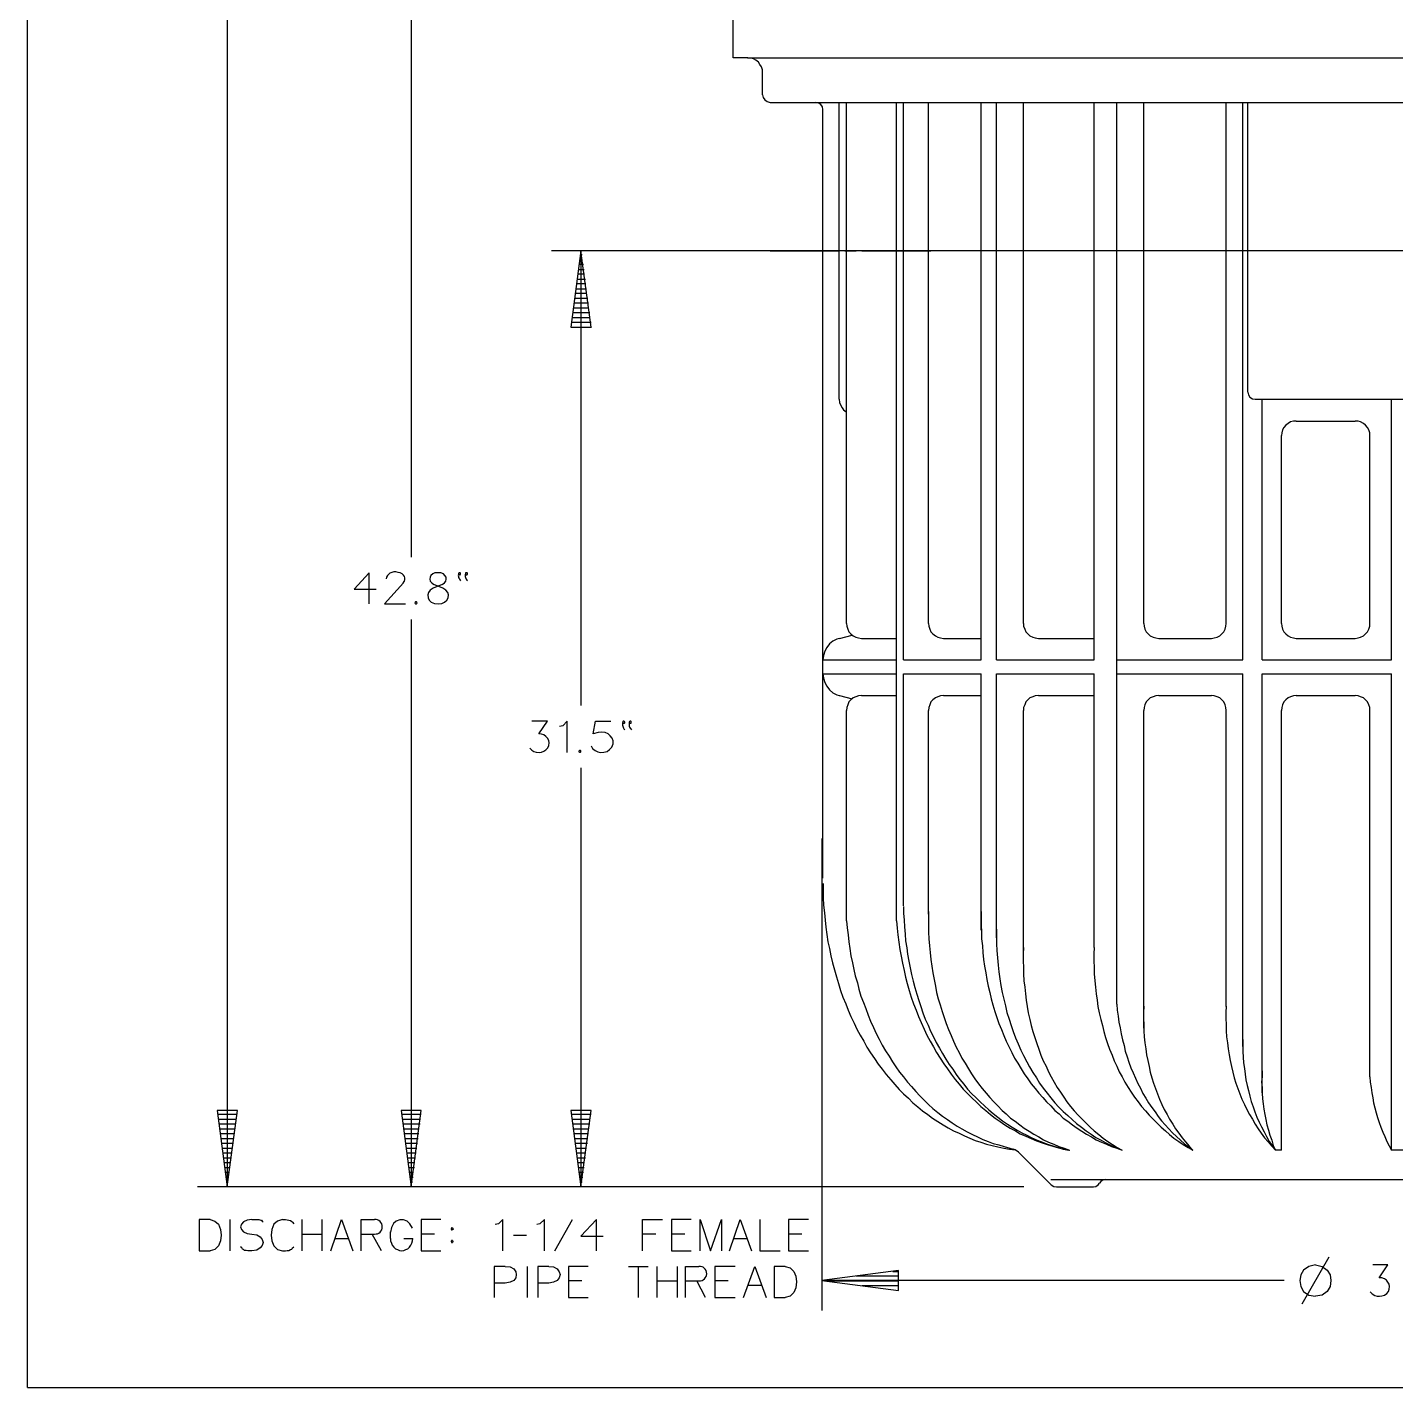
# Model space of a CAD drawing. Extents: x 11 to 601, y 12 to 779.
# Drawn here: x 11.4 to 215.5, y 12.2 to 215.1 of the extents above; entities that cross this region are included whole.
import ezdxf

# ---------------------------------------------------------------- set-up
doc = ezdxf.new("R2010")
doc.units = 0
doc.layers.add('DH152', color=7, linetype='CONTINUOUS')

msp = doc.modelspace()

# ---------------------------------------------------------------- linework, layer by layer
at = {"layer": 'DH152', "color": 7}
for points in [[(11.4, 12.24), (11.4, 778.739981)], [(41.219999, 334.679992), (41.219999, 42.179999)], [(68.639998, 231.779994), (68.639998, 136.079997)], [(118.799997, 210.539995), (116.639997, 210.539995), (116.639997, 219.419995)], [(118.799997, 210.539995), (312.659992, 210.539995)], [(121.019997, 208.319995), (121.019997, 208.319995), (121.019997, 208.739995), (120.899997, 209.159995), (120.659997, 209.519995), (120.419997, 209.879995), (120.059997, 210.179995), (119.699997, 210.359995), (119.279997, 210.479995), (118.859997, 210.539995)], [(121.019997, 205.019995), (121.019997, 208.319995)], [(121.019997, 205.019995), (121.019997, 205.019995), (121.139997, 204.599995), (121.379997, 204.239995), (121.739997, 203.999995), (122.159997, 203.879995)], [(122.159997, 203.879995), (309.359992, 203.879995)], [(130.019997, 202.799995), (130.019997, 202.799995), (129.959997, 203.219995), (129.719997, 203.579995), (129.359997, 203.819995), (128.939997, 203.879995)], [(130.019997, 88.199998), (130.019997, 202.799995)], [(132.479997, 159.599996), (132.479997, 203.879995)], [(133.559997, 126.179997), (133.559997, 203.879995)], [(140.999996, 114.119997), (140.999996, 203.879995)], [(142.079996, 120.779997), (142.079996, 203.879995)], [(145.799996, 126.179997), (145.799996, 203.879995)], [(153.659996, 120.779997), (153.659996, 203.879995)], [(155.939996, 120.779997), (155.939996, 203.879995)], [(159.959996, 126.179997), (159.959996, 203.879995)], [(170.519996, 120.779997), (170.519996, 203.879995)], [(173.879996, 114.119997), (173.879996, 203.879995)], [(177.899996, 126.179997), (177.899996, 203.879995)], [(190.199995, 126.179997), (190.199995, 203.879995)], [(192.659995, 120.779997), (192.659995, 203.879995)], [(193.439995, 160.679996), (193.439995, 203.879995)], [(280.919993, 181.739995), (89.579998, 181.739995)], [(93.959998, 181.739995), (93.959998, 113.939997)], [(122.159997, 181.739995), (132.419997, 181.739995)], [(133.319997, 181.739995), (134.999997, 181.739995)], [(135.839997, 181.739995), (146.159996, 181.739995)], [(94.319998, 179.699996), (93.779998, 179.699996)], [(93.899998, 180.419995), (94.199998, 180.419995)], [(94.139998, 181.139995), (93.959998, 181.139995)], [(93.479998, 177.539996), (94.619998, 177.539996)], [(94.499998, 178.259996), (93.599998, 178.259996)], [(93.659998, 178.979996), (94.439998, 178.979996)], [(93.299998, 176.099996), (94.799998, 176.099996)], [(94.679998, 176.819996), (93.419998, 176.819996)], [(95.099998, 173.939996), (92.999998, 173.939996)], [(93.119998, 174.659996), (94.979998, 174.659996)], [(94.859998, 175.379996), (93.239998, 175.379996)], [(92.759998, 171.779996), (95.339998, 171.779996)], [(95.279998, 172.499996), (92.819998, 172.499996)], [(92.939998, 173.219996), (95.159998, 173.219996)], [(92.519998, 170.339996), (95.519998, 170.339996)], [(95.459998, 171.059996), (92.639998, 171.059996)], [(132.479997, 159.599996), (132.539997, 159.119996), (132.659997, 158.759996), (132.899997, 158.339996), (133.139997, 158.039996), (133.499997, 157.739996), (133.559997, 157.679996)], [(193.439995, 160.679996), (193.499995, 160.259996), (193.739995, 159.899996), (194.099995, 159.659996), (194.519995, 159.599996), (236.759994, 159.599996)], [(195.539995, 120.779997), (195.539995, 159.599996)], [(214.859995, 120.779997), (214.859995, 159.599996)], [(200.639995, 156.359996), (200.219995, 156.359996), (199.799995, 156.239996), (199.439995, 155.999996), (199.079995, 155.759996), (198.779995, 155.399996), (198.599995, 155.039996), (198.479995, 154.619996), (198.419995, 154.199996)], [(200.639995, 156.359996), (209.399995, 156.359996)], [(211.619995, 154.199996), (211.619995, 154.619996), (211.439995, 155.039996), (211.259995, 155.399996), (210.959995, 155.759996), (210.659995, 155.999996), (210.239995, 156.239996), (209.879995, 156.359996), (209.399995, 156.359996)], [(198.419995, 126.179997), (198.419995, 154.199996)], [(211.619995, 126.179997), (211.619995, 154.199996)], [(62.399998, 129.119997), (62.399998, 133.739997), (60.119998, 131.279997), (63.419998, 131.279997)], [(66.719998, 133.799997), (66.359998, 133.859997), (66.059998, 133.859997), (65.759998, 133.799997), (65.459998, 133.679997), (65.279998, 133.499997), (65.099998, 133.319997), (64.979998, 133.079997), (64.919998, 132.839997), (64.919998, 132.839997)], [(67.439998, 132.239997), (67.619998, 132.479997), (67.679998, 132.719997), (67.679998, 132.959997), (67.619998, 133.199997), (67.499998, 133.379997), (67.319998, 133.559997), (67.019998, 133.739997), (66.719998, 133.799997), (66.719998, 133.799997)], [(72.659998, 133.739997), (72.179998, 133.739997), (71.879998, 133.559997), (71.579998, 133.319997), (71.459998, 133.079997), (71.399998, 132.779997), (71.459998, 132.479997), (71.699998, 132.239997), (71.999998, 131.999997), (71.999998, 131.999997)], [(73.259998, 131.999997), (73.619998, 132.239997), (73.799998, 132.479997), (73.859998, 132.779997), (73.859998, 133.079997), (73.679998, 133.319997), (73.439998, 133.559997), (73.079998, 133.739997), (72.659998, 133.739997), (72.659998, 133.739997)], [(75.719998, 133.679997), (75.719998, 133.499997), (75.659998, 133.319997), (75.719998, 133.199997), (75.719998, 133.019997), (75.779998, 132.899997), (75.839998, 132.779997), (75.959998, 132.659997), (76.019998, 132.539997), (76.019998, 132.539997)], [(76.739998, 133.679997), (76.679998, 133.499997), (76.679998, 133.319997), (76.679998, 133.199997), (76.739998, 133.019997), (76.799998, 132.899997), (76.859998, 132.779997), (76.919998, 132.659997), (77.039998, 132.539997), (77.039998, 132.539997)], [(64.679998, 129.119997), (67.499998, 132.239997)], [(71.939998, 131.459997), (71.459998, 131.159997), (71.219998, 130.799997), (71.099998, 130.439997), (71.159998, 130.019997), (71.339998, 129.659997), (71.639998, 129.359997), (72.119998, 129.179997), (72.659998, 129.119997), (72.659998, 129.119997)], [(73.259998, 131.999997), (71.939998, 131.459997)], [(73.379998, 131.459997), (71.999998, 131.999997)], [(72.659998, 129.119997), (73.199998, 129.179997), (73.619998, 129.359997), (73.979998, 129.659997), (74.159998, 130.019997), (74.219998, 130.439997), (74.099998, 130.799997), (73.799998, 131.159997), (73.379998, 131.459997), (73.379998, 131.459997)], [(64.679998, 129.119997), (67.799998, 129.119997)], [(68.639998, 126.779997), (68.639998, 42.179999)], [(133.559997, 126.179997), (133.619997, 125.759997), (133.739997, 125.339997), (133.919997, 124.919997), (134.219997, 124.619997), (134.579997, 124.319997), (134.939997, 124.139997), (135.359997, 124.019997), (135.779997, 123.959997)], [(145.799996, 126.179997), (145.859996, 125.759997), (145.979996, 125.339997), (146.159996, 124.919997), (146.459996, 124.619997), (146.819996, 124.319997), (147.179996, 124.139997), (147.599996, 124.019997), (148.019996, 123.959997)], [(159.959996, 126.179997), (159.959996, 125.759997), (160.139996, 125.339997), (160.319996, 124.919997), (160.619996, 124.619997), (160.919996, 124.319997), (161.339996, 124.139997), (161.699996, 124.019997), (162.179996, 123.959997)], [(177.899996, 126.179997), (177.959996, 125.759997), (178.079996, 125.339997), (178.259996, 124.919997), (178.559996, 124.619997), (178.859996, 124.319997), (179.279996, 124.139997), (179.699996, 124.019997), (180.119995, 123.959997)], [(187.979995, 123.959997), (188.399995, 124.019997), (188.819995, 124.139997), (189.239995, 124.319997), (189.539995, 124.619997), (189.839995, 124.919997), (190.019995, 125.339997), (190.139995, 125.759997), (190.199995, 126.179997)], [(198.419995, 126.179997), (198.479995, 125.759997), (198.599995, 125.339997), (198.779995, 124.919997), (199.079995, 124.619997), (199.439995, 124.319997), (199.799995, 124.139997), (200.219995, 124.019997), (200.639995, 123.959997)], [(209.399995, 123.959997), (209.879995, 124.019997), (210.239995, 124.139997), (210.659995, 124.319997), (210.959995, 124.619997), (211.259995, 124.919997), (211.439995, 125.339997), (211.619995, 125.759997), (211.619995, 126.179997)], [(132.539997, 123.959997), (132.119997, 123.839997), (131.519997, 123.539997), (131.039997, 123.119997), (130.619997, 122.579997), (130.319997, 122.039997), (130.139997, 121.379997), (130.019997, 120.779997)], [(132.539997, 123.959997), (134.399997, 124.439997)], [(135.779997, 123.959997), (140.999996, 123.959997)], [(148.019996, 123.959997), (153.659996, 123.959997)], [(162.179996, 123.959997), (170.519996, 123.959997)], [(180.119995, 123.959997), (187.979995, 123.959997)], [(200.639995, 123.959997), (209.399995, 123.959997)], [(130.019997, 120.779997), (140.999996, 120.779997)], [(142.079996, 120.779997), (153.659996, 120.779997)], [(155.939996, 120.779997), (170.519996, 120.779997)], [(173.879996, 120.779997), (192.659995, 120.779997)], [(195.539995, 120.779997), (214.859995, 120.779997)], [(130.019997, 118.679997), (140.999996, 118.679997)], [(130.019997, 118.679997), (130.019997, 118.679997), (130.139997, 118.019997), (130.319997, 117.359997), (130.619997, 116.819997), (131.039997, 116.279997), (131.519997, 115.859997), (132.119997, 115.559997), (132.479997, 115.439997)], [(140.999996, 81.839998), (140.999996, 118.679997)], [(142.079996, 84.059998), (142.079996, 118.679997)], [(142.079996, 118.679997), (153.659996, 118.679997)], [(153.659996, 80.459998), (153.659996, 118.679997)], [(155.939996, 79.319998), (155.939996, 118.679997)], [(155.939996, 118.679997), (170.519996, 118.679997)], [(170.519996, 77.879998), (170.519996, 118.679997)], [(173.879996, 69.419998), (173.879996, 118.679997)], [(173.879996, 118.679997), (192.659995, 118.679997)], [(192.659995, 63.119998), (192.659995, 118.679997)], [(195.539995, 56.219999), (195.539995, 118.679997)], [(195.539995, 118.679997), (214.859995, 118.679997)], [(214.859995, 47.639999), (214.859995, 118.679997)], [(132.539997, 115.439997), (134.399997, 114.959997)], [(135.779997, 115.439997), (135.359997, 115.379997), (134.939997, 115.259997), (134.579997, 115.079997), (134.219997, 114.779997), (133.919997, 114.479997), (133.739997, 114.059997), (133.619997, 113.639997), (133.559997, 113.219997)], [(135.779997, 115.439997), (140.999996, 115.439997)], [(148.019996, 115.439997), (147.599996, 115.379997), (147.179996, 115.259997), (146.819996, 115.079997), (146.459996, 114.779997), (146.159996, 114.479997), (145.979996, 114.059997), (145.859996, 113.639997), (145.799996, 113.219997)], [(148.019996, 115.439997), (153.659996, 115.439997)], [(162.179996, 115.439997), (161.699996, 115.379997), (161.339996, 115.259997), (160.919996, 115.079997), (160.619996, 114.779997), (160.319996, 114.479997), (160.139996, 114.059997), (159.959996, 113.639997), (159.959996, 113.219997)], [(162.179996, 115.439997), (170.519996, 115.439997)], [(180.119995, 115.439997), (179.699996, 115.379997), (179.279996, 115.259997), (178.859996, 115.079997), (178.559996, 114.779997), (178.259996, 114.479997), (178.079996, 114.059997), (177.959996, 113.639997), (177.899996, 113.219997)], [(180.119995, 115.439997), (187.979995, 115.439997)], [(190.199995, 113.219997), (190.139995, 113.639997), (190.019995, 114.059997), (189.839995, 114.479997), (189.539995, 114.779997), (189.239995, 115.079997), (188.819995, 115.259997), (188.399995, 115.379997), (187.979995, 115.439997)], [(200.639995, 115.439997), (200.219995, 115.379997), (199.799995, 115.259997), (199.439995, 115.079997), (199.079995, 114.779997), (198.779995, 114.479997), (198.599995, 114.059997), (198.479995, 113.639997), (198.419995, 113.219997)], [(200.639995, 115.439997), (209.399995, 115.439997)], [(211.619995, 113.219997), (211.619995, 113.639997), (211.439995, 114.059997), (211.259995, 114.479997), (210.959995, 114.779997), (210.659995, 115.079997), (210.239995, 115.259997), (209.879995, 115.379997), (209.399995, 115.439997)], [(133.559997, 81.839998), (133.559997, 113.219997)], [(145.799996, 82.859998), (145.799996, 113.219997)], [(159.959996, 76.799998), (159.959996, 113.219997)], [(177.899996, 65.819998), (177.899996, 113.219997)], [(190.199995, 69.059998), (190.199995, 113.219997)], [(198.419995, 47.639999), (198.419995, 113.219997)], [(211.619995, 58.559999), (211.619995, 113.219997)], [(87.659998, 109.739997), (88.979998, 111.599997), (86.639998, 111.599997)], [(91.919998, 106.919997), (91.919998, 111.599997), (91.259998, 110.939997), (90.779998, 110.819997)], [(96.539998, 109.919997), (95.759998, 109.739997), (96.119998, 111.599997), (98.399998, 111.599997)], [(100.199997, 111.479997), (100.139997, 111.359997), (100.139997, 111.179997), (100.139997, 110.999997), (100.199997, 110.879997), (100.259997, 110.699997), (100.319997, 110.579997), (100.379997, 110.459997), (100.499997, 110.339997), (100.499997, 110.339997)], [(101.159997, 111.479997), (101.159997, 111.359997), (101.159997, 111.179997), (101.159997, 110.999997), (101.159997, 110.879997), (101.219997, 110.699997), (101.279997, 110.579997), (101.399997, 110.459997), (101.519997, 110.339997), (101.519997, 110.339997)], [(89.039998, 107.639997), (89.159998, 107.999997), (89.219998, 108.359997), (89.159998, 108.719997), (88.979998, 109.079997), (88.739998, 109.319997), (88.439998, 109.559997), (88.079998, 109.679997), (87.659998, 109.739997), (87.659998, 109.739997)], [(98.579998, 107.759997), (98.759998, 108.239997), (98.759998, 108.659997), (98.639998, 109.079997), (98.339998, 109.439997), (98.039998, 109.739997), (97.559998, 109.919997), (97.079998, 109.979997), (96.539998, 109.919997), (96.539998, 109.919997)], [(86.339998, 107.579997), (86.639998, 107.279997), (86.939998, 107.099997), (87.299998, 106.979997), (87.719998, 106.919997), (88.079998, 106.979997), (88.439998, 107.159997), (88.739998, 107.339997), (89.039998, 107.639997), (89.039998, 107.639997)], [(95.459998, 107.939997), (95.699998, 107.519997), (96.059998, 107.219997), (96.479998, 107.039997), (96.899998, 106.919997), (97.379998, 106.979997), (97.859998, 107.099997), (98.219998, 107.399997), (98.579998, 107.759997), (98.579998, 107.759997)], [(93.959998, 104.639997), (93.959998, 42.179999)], [(129.899997, 94.139998), (129.899997, 23.759999)], [(130.079997, 87.419998), (130.079997, 86.339998), (130.079997, 85.259998), (130.139997, 84.179998), (130.259997, 83.039998), (130.379997, 81.959998), (130.499997, 80.879998), (130.619997, 79.799998), (130.799997, 78.719998), (131.039997, 77.699998), (131.219997, 76.619998), (131.459997, 75.599998), (131.759997, 74.519998), (132.059997, 73.499998), (132.359997, 72.479998), (132.659997, 71.459998), (133.019997, 70.439998), (133.439997, 69.479998), (133.799997, 68.519998), (134.219997, 67.559998), (134.699997, 66.599998), (135.119997, 65.699998), (135.599997, 64.799998), (136.139997, 63.899998), (136.619997, 62.999998), (137.159997, 62.159998), (137.759997, 61.319998), (138.299997, 60.479998), (138.899997, 59.699999), (139.499997, 58.919999), (140.159996, 58.139999), (140.759996, 57.419999), (141.419996, 56.699999), (142.079996, 56.039999), (142.799996, 55.379999), (143.459996, 54.719999), (144.179996, 54.119999), (144.899996, 53.519999), (145.679996, 52.979999), (146.399996, 52.439999), (147.179996, 51.899999), (147.959996, 51.419999), (148.739996, 50.999999), (149.519996, 50.519999), (150.359996, 50.159999), (151.139996, 49.799999), (151.979996, 49.439999), (152.759996, 49.079999), (153.599996, 48.839999), (154.439996, 48.539999), (155.279996, 48.359999), (156.119996, 48.119999), (157.019996, 47.939999), (157.859996, 47.819999), (158.699996, 47.699999)], [(142.079996, 83.999998), (142.079996, 82.979998), (142.139996, 81.959998), (142.199996, 80.939998), (142.319996, 79.859998), (142.379996, 78.839998), (142.559996, 77.819998), (142.679996, 76.859998), (142.859996, 75.839998), (143.039996, 74.819998), (143.279996, 73.859998), (143.519996, 72.839998), (143.759996, 71.879998), (144.059996, 70.919998), (144.359996, 69.959998), (144.659996, 69.059998), (144.959996, 68.099998), (145.319996, 67.199998), (145.739996, 66.299998), (146.099996, 65.399998), (146.519996, 64.559998), (146.939996, 63.719998), (147.419996, 62.879998), (147.899996, 62.039998), (148.379996, 61.199998), (148.859996, 60.419998), (149.399996, 59.699999), (149.939996, 58.919999), (150.479996, 58.199999), (151.079996, 57.479999), (151.619996, 56.759999), (152.219996, 56.099999), (152.879996, 55.439999), (153.479996, 54.839999), (154.139996, 54.239999), (154.799996, 53.639999), (155.459996, 53.099999), (156.119996, 52.559999), (156.839996, 52.019999), (157.559996, 51.539999), (158.279996, 51.059999), (158.999996, 50.639999), (159.719996, 50.219999), (160.439996, 49.859999), (161.219996, 49.499999), (161.999996, 49.139999), (162.779996, 48.839999), (163.559996, 48.539999), (164.339996, 48.299999), (165.119996, 48.059999), (165.899996, 47.819999), (166.739996, 47.639999)], [(133.559997, 81.839998), (133.679997, 80.819998), (133.799997, 79.739998), (133.919997, 78.719998), (134.039997, 77.699998), (134.219997, 76.619998), (134.459997, 75.599998), (134.639997, 74.579998), (134.879997, 73.619998), (135.179997, 72.599998), (135.419997, 71.639998), (135.719997, 70.619998), (136.079997, 69.659998), (136.439997, 68.759998), (136.799997, 67.799998), (137.159997, 66.899998), (137.579997, 65.939998), (137.999997, 65.039998), (138.419997, 64.199998), (138.899997, 63.299998), (139.379997, 62.459998), (139.919997, 61.679998), (140.399996, 60.839998), (140.939996, 60.059998), (141.479996, 59.279999), (142.079996, 58.559999), (142.679996, 57.779999), (143.279996, 57.119999), (143.879996, 56.399999), (144.479996, 55.739999), (145.139996, 55.079999), (145.799996, 54.479999), (146.459996, 53.879999), (147.179996, 53.279999), (147.899996, 52.739999), (148.619996, 52.199999), (149.339996, 51.719999), (150.059996, 51.239999), (150.779996, 50.819999), (151.559996, 50.399999), (152.339996, 49.979999), (153.119996, 49.619999), (153.899996, 49.259999), (154.679996, 48.959999), (155.459996, 48.659999), (156.299996, 48.419999), (157.079996, 48.179999), (157.919996, 47.939999), (158.699996, 47.759999)], [(140.999996, 81.839998), (141.119996, 80.759998), (141.239996, 79.739998), (141.359996, 78.659998), (141.539996, 77.579998), (141.719996, 76.559998), (141.899996, 75.539998), (142.139996, 74.459998), (142.379996, 73.439998), (142.619996, 72.479998), (142.919996, 71.459998), (143.219996, 70.439998), (143.579996, 69.479998), (143.939996, 68.519998), (144.299996, 67.559998), (144.719996, 66.659998), (145.139996, 65.699998), (145.559996, 64.799998), (146.039996, 63.899998), (146.519996, 63.059998), (146.999996, 62.219998), (147.539996, 61.379998), (148.079996, 60.539998), (148.619996, 59.759999), (149.159996, 58.979999), (149.759996, 58.199999), (150.359996, 57.479999), (150.959996, 56.759999), (151.619996, 56.099999), (152.279996, 55.439999), (152.939996, 54.779999), (153.599996, 54.179999), (154.319996, 53.579999), (155.039996, 52.979999), (155.759996, 52.439999), (156.479996, 51.899999), (157.199996, 51.419999), (157.979996, 50.939999), (158.759996, 50.519999), (159.479996, 50.099999), (160.319996, 49.739999), (161.099996, 49.379999), (161.879996, 49.019999), (162.719996, 48.719999), (163.499996, 48.479999), (164.339996, 48.239999), (165.179996, 47.999999), (166.019996, 47.819999), (166.859996, 47.639999)], [(145.799996, 83.219998), (145.799996, 82.199998), (145.799996, 81.179998), (145.799996, 80.159998), (145.859996, 79.139998), (145.919996, 78.119998), (146.039996, 77.099998), (146.159996, 76.079998), (146.279996, 75.059998), (146.459996, 74.099998), (146.639996, 73.079998), (146.819996, 72.119998), (146.999996, 71.159998), (147.239996, 70.199998), (147.539996, 69.299998), (147.839996, 68.339998), (148.139996, 67.439998), (148.439996, 66.539998), (148.799996, 65.639998), (149.159996, 64.739998), (149.519996, 63.899998), (149.939996, 62.999998), (150.359996, 62.219998), (150.779996, 61.379998), (151.259996, 60.599998), (151.739996, 59.759999), (152.219996, 59.039999), (152.699996, 58.259999), (153.239996, 57.539999), (153.779996, 56.819999), (154.379996, 56.159999), (154.919996, 55.499999), (155.519996, 54.839999), (156.119996, 54.239999), (156.779996, 53.579999), (157.379996, 53.039999), (158.039996, 52.439999), (158.699996, 51.959999), (159.419996, 51.419999), (160.079996, 50.939999), (160.799996, 50.459999), (161.519996, 50.039999), (162.239996, 49.619999), (162.959996, 49.199999), (163.679996, 48.839999), (164.459996, 48.539999), (165.239996, 48.179999), (166.019996, 47.939999), (166.799996, 47.639999)], [(153.659996, 83.219998), (153.659996, 82.199998), (153.659996, 81.179998), (153.719996, 80.159998), (153.719996, 79.139998), (153.839996, 78.119998), (153.899996, 77.099998), (154.019996, 76.079998), (154.139996, 75.059998), (154.319996, 74.099998), (154.499996, 73.079998), (154.679996, 72.119998), (154.919996, 71.159998), (155.159996, 70.199998), (155.399996, 69.299998), (155.699996, 68.339998), (155.999996, 67.439998), (156.299996, 66.539998), (156.659996, 65.639998), (157.019996, 64.739998), (157.379996, 63.899998), (157.799996, 62.999998), (158.219996, 62.219998), (158.639996, 61.379998), (159.119996, 60.599998), (159.599996, 59.759999), (160.079996, 59.039999), (160.619996, 58.259999), (161.099996, 57.539999), (161.699996, 56.819999), (162.239996, 56.159999), (162.839996, 55.499999), (163.379996, 54.839999), (164.039996, 54.239999), (164.639996, 53.579999), (165.299996, 53.039999), (165.899996, 52.439999), (166.559996, 51.959999), (167.279996, 51.419999), (167.939996, 50.939999), (168.659996, 50.459999), (169.379996, 50.039999), (170.099996, 49.619999), (170.819996, 49.199999), (171.599996, 48.839999), (172.319996, 48.539999), (173.099996, 48.179999), (173.879996, 47.939999), (174.659996, 47.639999)], [(155.939996, 80.579998), (155.939996, 79.499998), (155.939996, 78.419998), (155.999996, 77.399998), (156.059996, 76.319998), (156.179996, 75.239998), (156.299996, 74.219998), (156.419996, 73.199998), (156.599996, 72.179998), (156.779996, 71.159998), (157.019996, 70.139998), (157.259996, 69.179998), (157.499996, 68.159998), (157.799996, 67.199998), (158.099996, 66.239998), (158.399996, 65.339998), (158.759996, 64.379998), (159.179996, 63.479998), (159.539996, 62.579998), (159.959996, 61.739998), (160.439996, 60.839998), (160.859996, 60.059998), (161.339996, 59.219999), (161.879996, 58.439999), (162.359996, 57.659999), (162.899996, 56.879999), (163.499996, 56.159999), (164.039996, 55.439999), (164.639996, 54.719999), (165.239996, 54.059999), (165.899996, 53.399999), (166.559996, 52.799999), (167.219996, 52.199999), (167.879996, 51.599999), (168.599996, 51.059999), (169.319996, 50.519999), (170.039996, 50.039999), (170.759996, 49.559999), (171.539996, 49.139999), (172.259996, 48.719999), (173.039996, 48.359999), (173.879996, 47.999999), (174.659996, 47.639999)], [(159.959996, 77.879998), (159.899996, 76.919998), (159.899996, 75.899998), (159.959996, 74.879998), (159.959996, 73.919998), (160.019996, 72.899998), (160.139996, 71.939998), (160.259996, 70.979998), (160.379996, 70.019998), (160.499996, 69.059998), (160.679996, 68.099998), (160.919996, 67.139998), (161.099996, 66.239998), (161.339996, 65.339998), (161.639996, 64.439998), (161.939996, 63.539998), (162.239996, 62.699998), (162.539996, 61.799998), (162.899996, 60.959998), (163.319996, 60.179998), (163.679996, 59.339999), (164.099996, 58.559999), (164.519996, 57.779999), (164.999996, 56.999999), (165.479996, 56.279999), (165.959996, 55.559999), (166.439996, 54.839999), (166.979996, 54.179999), (167.519996, 53.519999), (168.119996, 52.859999), (168.719996, 52.259999), (169.319996, 51.659999), (169.919996, 51.059999), (170.519996, 50.519999), (171.179996, 49.979999), (171.839996, 49.439999), (172.559996, 48.959999), (173.219996, 48.479999), (173.939996, 48.059999), (174.659996, 47.639999)], [(170.519996, 77.879998), (170.459996, 76.919998), (170.459996, 75.899998), (170.519996, 74.879998), (170.519996, 73.919998), (170.579996, 72.899998), (170.699996, 71.939998), (170.819996, 70.979998), (170.939996, 70.019998), (171.059996, 69.059998), (171.239996, 68.099998), (171.479996, 67.139998), (171.719996, 66.239998), (171.959996, 65.339998), (172.199996, 64.439998), (172.499996, 63.539998), (172.799996, 62.699998), (173.159996, 61.799998), (173.459996, 60.959998), (173.879996, 60.179998), (174.239996, 59.339999), (174.659996, 58.559999), (175.079996, 57.779999), (175.559996, 56.999999), (176.039996, 56.279999), (176.519996, 55.559999), (177.059996, 54.839999), (177.539996, 54.179999), (178.139996, 53.519999), (178.679996, 52.859999), (179.279996, 52.259999), (179.879996, 51.659999), (180.479995, 51.059999), (181.139995, 50.519999), (181.739995, 49.979999), (182.399995, 49.439999), (183.119995, 48.959999), (183.779995, 48.479999), (184.499995, 48.059999), (185.219995, 47.639999)], [(173.879996, 69.419998), (173.939996, 68.519998), (174.059996, 67.619998), (174.179996, 66.719998), (174.359996, 65.879998), (174.539996, 64.979998), (174.719996, 64.079998), (174.959996, 63.239998), (175.139996, 62.399998), (175.439996, 61.559998), (175.679996, 60.779998), (175.979996, 59.939999), (176.339996, 59.159999), (176.639996, 58.379999), (176.999996, 57.599999), (177.419996, 56.879999), (177.779996, 56.099999), (178.199996, 55.379999), (178.619996, 54.719999), (179.099996, 53.999999), (179.579996, 53.339999), (180.059995, 52.679999), (180.539995, 52.019999), (181.079995, 51.419999), (181.619995, 50.819999), (182.159995, 50.219999), (182.759995, 49.679999), (183.359995, 49.139999), (183.959995, 48.599999), (184.559995, 48.119999), (185.219995, 47.639999)], [(177.899996, 69.119998), (177.839996, 68.159998), (177.839996, 67.259998), (177.899996, 66.359998), (177.899996, 65.459998), (177.959996, 64.559998), (178.079996, 63.659998), (178.199996, 62.759998), (178.319996, 61.859998), (178.499996, 61.019998), (178.679996, 60.119998), (178.859996, 59.279999), (179.099996, 58.439999), (179.339996, 57.659999), (179.639996, 56.819999), (179.939996, 56.039999), (180.239995, 55.259999), (180.599995, 54.479999), (180.959995, 53.699999), (181.379995, 52.979999), (181.739995, 52.259999), (182.219995, 51.539999), (182.639995, 50.819999), (183.119995, 50.159999), (183.599995, 49.499999), (184.139995, 48.899999), (184.679995, 48.239999), (185.219995, 47.639999)], [(190.199995, 69.119998), (190.139995, 68.159998), (190.139995, 67.259998), (190.199995, 66.359998), (190.199995, 65.459998), (190.259995, 64.559998), (190.379995, 63.659998), (190.499995, 62.759998), (190.619995, 61.859998), (190.799995, 61.019998), (190.979995, 60.119998), (191.159995, 59.279999), (191.399995, 58.439999), (191.639995, 57.659999), (191.939995, 56.819999), (192.239995, 56.039999), (192.539995, 55.259999), (192.899995, 54.479999), (193.259995, 53.699999), (193.679995, 52.979999), (194.099995, 52.259999), (194.519995, 51.539999), (194.939995, 50.819999), (195.419995, 50.159999), (195.899995, 49.499999), (196.439995, 48.899999), (196.979995, 48.239999), (197.519995, 47.639999)], [(192.659995, 64.139998), (192.659995, 63.239998), (192.659995, 62.339998), (192.719995, 61.499998), (192.779995, 60.659998), (192.899995, 59.819999), (193.019995, 58.979999), (193.139995, 58.139999), (193.319995, 57.299999), (193.499995, 56.519999), (193.739995, 55.679999), (193.919995, 54.899999), (194.219995, 54.119999), (194.459995, 53.339999), (194.759995, 52.559999), (195.119995, 51.839999), (195.479995, 51.119999), (195.839995, 50.399999), (196.199995, 49.679999), (196.619995, 48.959999), (197.099995, 48.299999), (197.519995, 47.639999)], [(195.539995, 59.459999), (195.539995, 58.619999), (195.479995, 57.779999), (195.539995, 56.999999), (195.539995, 56.159999), (195.599995, 55.319999), (195.719995, 54.539999), (195.779995, 53.759999), (195.959995, 52.979999), (196.079995, 52.199999), (196.259995, 51.419999), (196.499995, 50.639999), (196.679995, 49.859999), (196.979995, 49.139999), (197.219995, 48.359999), (197.519995, 47.639999)], [(211.619995, 58.559999), (211.679995, 57.779999), (211.799995, 56.999999), (211.919995, 56.219999), (212.039995, 55.439999), (212.159995, 54.719999), (212.339995, 53.939999), (212.579995, 53.219999), (212.759995, 52.499999), (212.999995, 51.779999), (213.239995, 51.059999), (213.539995, 50.339999), (213.839995, 49.679999), (214.139995, 48.959999), (214.499995, 48.299999), (214.859995, 47.639999)], [(42.659999, 52.979999), (39.839999, 52.979999)], [(39.959999, 52.259999), (42.539999, 52.259999)], [(42.479999, 51.539999), (40.019999, 51.539999)], [(70.139998, 52.979999), (67.259998, 52.979999)], [(67.379998, 52.259999), (70.019998, 52.259999)], [(69.959998, 51.539999), (67.439998, 51.539999)], [(95.459998, 52.979999), (92.639998, 52.979999)], [(92.759998, 52.259999), (95.339998, 52.259999)], [(95.279998, 51.539999), (92.819998, 51.539999)], [(40.139999, 50.819999), (42.359999, 50.819999)], [(42.299999, 50.099999), (40.199999, 50.099999)], [(40.319999, 49.379999), (42.179999, 49.379999)], [(67.559998, 50.819999), (69.839998, 50.819999)], [(69.779998, 50.099999), (67.679998, 50.099999)], [(67.739998, 49.379999), (69.659998, 49.379999)], [(92.939998, 50.819999), (95.159998, 50.819999)], [(95.099998, 50.099999), (92.999998, 50.099999)], [(93.119998, 49.379999), (94.979998, 49.379999)], [(42.119999, 48.659999), (40.379999, 48.659999)], [(40.499999, 47.939999), (41.999999, 47.939999)], [(41.879999, 47.219999), (40.619999, 47.219999)], [(69.599998, 48.659999), (67.859998, 48.659999)], [(67.919998, 47.939999), (69.479998, 47.939999)], [(69.359998, 47.219999), (68.039998, 47.219999)], [(94.919998, 48.659999), (93.179998, 48.659999)], [(93.299998, 47.939999), (94.799998, 47.939999)], [(94.679998, 47.219999), (93.419998, 47.219999)], [(159.239996, 47.339999), (158.699996, 47.699999), (158.399996, 47.819999)], [(159.239996, 47.339999), (164.099996, 42.479999)], [(198.419995, 47.639999), (197.519995, 47.639999)], [(216.959995, 47.639999), (214.859995, 47.639999)], [(40.679999, 46.499999), (41.819999, 46.499999)], [(41.699999, 45.779999), (40.799999, 45.779999)], [(40.859999, 45.059999), (41.639999, 45.059999)], [(68.159998, 46.499999), (69.299998, 46.499999)], [(69.179998, 45.779999), (68.219998, 45.779999)], [(68.339998, 45.059999), (69.119998, 45.059999)], [(93.479998, 46.499999), (94.619998, 46.499999)], [(94.499998, 45.779999), (93.599998, 45.779999)], [(93.659998, 45.059999), (94.439998, 45.059999)], [(41.519999, 44.339999), (40.979999, 44.339999)], [(41.039999, 43.619999), (41.459999, 43.619999)], [(41.339999, 42.899999), (41.159999, 42.899999)], [(68.999998, 44.339999), (68.459998, 44.339999)], [(68.519998, 43.619999), (68.939998, 43.619999)], [(68.819998, 42.899999), (68.639998, 42.899999)], [(94.319998, 44.339999), (93.779998, 44.339999)], [(93.839998, 43.619999), (94.259998, 43.619999)], [(94.139998, 42.899999), (93.959998, 42.899999)], [(164.039996, 43.259999), (267.479993, 43.259999)], [(172.259996, 43.259999), (171.839996, 43.199999), (171.479996, 42.959999), (171.299996, 42.719999)], [(160.019996, 42.179999), (36.779999, 42.179999)], [(164.099996, 42.479999), (164.099996, 42.479999), (164.459996, 42.239999), (164.879996, 42.179999), (170.399996, 42.179999)], [(170.339996, 42.179999), (170.759996, 42.239999), (171.119996, 42.479999), (171.299996, 42.719999)], [(38.639999, 37.319999), (37.019999, 37.319999), (37.019999, 32.639999), (38.639999, 32.639999)], [(38.639999, 37.319999), (39.359999, 37.079999), (39.899999, 36.599999), (40.199999, 35.819999), (40.319999, 34.979999), (40.199999, 34.139999), (39.899999, 33.359999), (39.359999, 32.819999), (38.639999, 32.639999), (38.639999, 32.639999)], [(41.579999, 37.319999), (41.579999, 32.639999)], [(44.879999, 37.319999), (44.159999, 37.199999), (43.619999, 36.959999), (43.319999, 36.599999), (43.199999, 36.239999), (43.319999, 35.819999), (43.619999, 35.459999), (44.159999, 35.219999), (44.879999, 35.099999), (44.879999, 35.099999)], [(44.879999, 37.319999), (45.299999, 37.319999), (45.659999, 37.319999), (45.899999, 37.319999), (46.079999, 37.259999), (46.199999, 37.199999), (46.319999, 37.199999), (46.439999, 37.079999), (46.559999, 36.959999), (46.559999, 36.959999)], [(49.439999, 37.319999), (48.719999, 37.079999), (48.179999, 36.599999), (47.879999, 35.819999), (47.759999, 34.979999), (47.879999, 34.139999), (48.179999, 33.359999), (48.719999, 32.819999), (49.439999, 32.639999), (49.439999, 32.639999)], [(49.439999, 37.319999), (49.679999, 37.319999), (49.919999, 37.319999), (50.159999, 37.259999), (50.399999, 37.199999), (50.639999, 37.139999), (50.819999, 37.019999), (50.939999, 36.899999), (51.119999, 36.659999), (51.119999, 36.659999)], [(52.319999, 37.319999), (52.319999, 32.639999)], [(55.319999, 37.319999), (55.319999, 32.639999)], [(56.639999, 32.639999), (58.259999, 37.319999), (59.939999, 32.639999)], [(61.199998, 32.639999), (61.199998, 37.319999), (63.179998, 37.319999)], [(64.319998, 36.239999), (64.319998, 36.419999), (64.259998, 36.659999), (64.139998, 36.839999), (64.019998, 37.019999), (63.839998, 37.139999), (63.599998, 37.259999), (63.419998, 37.319999), (63.179998, 37.319999), (63.179998, 37.319999)], [(68.819998, 35.999999), (68.459998, 36.659999), (68.039998, 37.079999), (67.499998, 37.259999), (66.959998, 37.259999), (66.419998, 37.079999), (65.999998, 36.719999), (65.699998, 36.119999), (65.579998, 35.399999), (65.579998, 35.399999)], [(73.079998, 37.319999), (70.139998, 37.319999), (70.139998, 32.639999), (73.079998, 32.639999)], [(82.319998, 32.639999), (82.319998, 37.319999), (81.659998, 36.659999), (81.179998, 36.539999)], [(88.499998, 32.639999), (88.499998, 37.319999), (87.839998, 36.659999), (87.359998, 36.539999)], [(90.059998, 32.639999), (92.699998, 37.319999)], [(96.299998, 32.639999), (96.299998, 37.319999), (93.959998, 34.799999), (97.259998, 34.799999)], [(103.139997, 32.639999), (103.139997, 37.319999), (106.139997, 37.319999)], [(110.399997, 37.319999), (107.459997, 37.319999), (107.459997, 32.639999), (110.399997, 32.639999)], [(111.719997, 32.639999), (111.719997, 37.319999), (113.279997, 32.639999), (114.899997, 37.319999), (114.899997, 32.639999)], [(116.099997, 32.639999), (117.719997, 37.319999), (119.399997, 32.639999)], [(120.659997, 37.319999), (120.659997, 32.639999), (123.659997, 32.639999)], [(127.919997, 37.319999), (124.919997, 37.319999), (124.919997, 32.639999), (127.919997, 32.639999)], [(44.879999, 35.099999), (45.599999, 35.039999), (46.139999, 34.739999), (46.439999, 34.319999), (46.559999, 33.899999), (46.439999, 33.419999), (46.139999, 33.059999), (45.599999, 32.759999), (44.879999, 32.639999), (44.879999, 32.639999)], [(52.319999, 35.099999), (55.319999, 35.099999)], [(61.199998, 35.099999), (63.179998, 35.099999)], [(64.199998, 32.639999), (62.819998, 35.099999)], [(63.179998, 35.099999), (63.419998, 35.159999), (63.599998, 35.159999), (63.839998, 35.279999), (64.019998, 35.399999), (64.139998, 35.579999), (64.259998, 35.759999), (64.319998, 35.999999), (64.319998, 36.239999), (64.319998, 36.239999)], [(65.579998, 34.499999), (65.579998, 35.459999)], [(72.119998, 35.099999), (70.139998, 35.099999)], [(74.759998, 36.059999), (74.639998, 36.059999), (74.639998, 35.999999), (74.579998, 35.939999), (74.579998, 35.879999), (74.579998, 35.819999), (74.639998, 35.819999), (74.639998, 35.759999), (74.759998, 35.759999), (74.759998, 35.759999)], [(74.759998, 36.059999), (74.819998, 36.059999), (74.819998, 35.999999), (74.879998, 35.939999), (74.879998, 35.879999), (74.879998, 35.819999), (74.819998, 35.819999), (74.819998, 35.759999), (74.759998, 35.759999), (74.759998, 35.759999)], [(83.879998, 34.979999), (85.859998, 34.979999)], [(105.119997, 35.099999), (103.139997, 35.099999)], [(109.439997, 35.099999), (107.459997, 35.099999)], [(126.899997, 35.099999), (124.919997, 35.099999)], [(44.879999, 32.639999), (44.519999, 32.639999), (44.279999, 32.639999), (44.039999, 32.699999), (43.799999, 32.699999), (43.619999, 32.819999), (43.499999, 32.879999), (43.379999, 33.059999), (43.199999, 33.239999), (43.199999, 33.239999)], [(49.439999, 32.639999), (49.679999, 32.639999), (49.919999, 32.639999), (50.159999, 32.699999), (50.399999, 32.699999), (50.639999, 32.819999), (50.819999, 32.879999), (50.939999, 33.059999), (51.119999, 33.239999), (51.119999, 33.239999)], [(57.299999, 34.499999), (59.279999, 34.499999)], [(65.579998, 34.499999), (65.579998, 34.139999), (65.699998, 33.779999), (65.819998, 33.479999), (66.059998, 33.179999), (66.299998, 32.939999), (66.599998, 32.819999), (66.899998, 32.699999), (67.199998, 32.639999), (67.199998, 32.639999)], [(67.199998, 32.639999), (67.559998, 32.699999), (67.859998, 32.819999), (68.159998, 32.939999), (68.399998, 33.179999), (68.579998, 33.479999), (68.759998, 33.779999), (68.819998, 34.139999), (68.879998, 34.499999), (68.879998, 34.499999)], [(67.559998, 34.499999), (68.879998, 34.499999)], [(116.759997, 34.499999), (118.739997, 34.499999)], [(205.499995, 31.679999), (201.479995, 24.659999)], [(82.679998, 30.299999), (80.999998, 30.299999), (80.999998, 25.679999)], [(82.679998, 30.299999), (83.399998, 30.239999), (83.939998, 29.939999), (84.239998, 29.519999), (84.299998, 29.099999), (84.239998, 28.619999), (83.939998, 28.199999), (83.399998, 27.959999), (82.679998, 27.839999), (82.679998, 27.839999)], [(85.919998, 30.299999), (85.919998, 25.679999)], [(89.159998, 30.299999), (87.539998, 30.299999), (87.539998, 25.679999)], [(89.159998, 30.299999), (89.879998, 30.239999), (90.419998, 29.939999), (90.719998, 29.519999), (90.839998, 29.099999), (90.719998, 28.619999), (90.419998, 28.199999), (89.879998, 27.959999), (89.159998, 27.839999), (89.159998, 27.839999)], [(95.039998, 30.299999), (92.099998, 30.299999), (92.099998, 25.679999), (95.039998, 25.679999)], [(101.039997, 30.299999), (103.979997, 30.299999)], [(102.479997, 30.299999), (102.479997, 25.679999)], [(105.299997, 30.299999), (105.299997, 25.679999)], [(108.299997, 30.299999), (108.299997, 25.679999)], [(109.559997, 25.679999), (109.559997, 30.299999), (111.539997, 30.299999)], [(112.739997, 29.219999), (112.679997, 29.459999), (112.619997, 29.699999), (112.499997, 29.879999), (112.379997, 29.999999), (112.199997, 30.179999), (112.019997, 30.239999), (111.779997, 30.299999), (111.539997, 30.299999), (111.539997, 30.299999)], [(111.539997, 28.139999), (111.779997, 28.139999), (112.019997, 28.199999), (112.199997, 28.319999), (112.379997, 28.439999), (112.499997, 28.619999), (112.619997, 28.799999), (112.679997, 28.979999), (112.739997, 29.219999), (112.739997, 29.219999)], [(116.939997, 30.299999), (113.939997, 30.299999), (113.939997, 25.679999), (116.939997, 25.679999)], [(118.199997, 25.679999), (119.879997, 30.299999), (121.559997, 25.679999)], [(124.439997, 30.299999), (122.759997, 30.299999), (122.759997, 25.679999), (124.439997, 25.679999)], [(124.439997, 30.299999), (125.159997, 30.119999), (125.699997, 29.579999), (125.999997, 28.859999), (126.119997, 28.019999), (125.999997, 27.119999), (125.699997, 26.399999), (125.159997, 25.859999), (124.439997, 25.679999), (124.439997, 25.679999)], [(141.359996, 28.859999), (134.999997, 28.859999)], [(140.459996, 29.579999), (141.359996, 29.579999)], [(203.519995, 30.539999), (202.499995, 30.299999), (201.719995, 29.759999), (201.299995, 29.039999), (201.179995, 28.199999), (201.299995, 27.299999), (201.719995, 26.579999), (202.499995, 26.039999), (203.519995, 25.859999), (203.519995, 25.859999)], [(203.519995, 30.539999), (204.479995, 30.299999), (205.259995, 29.759999), (205.679995, 29.039999), (205.799995, 28.199999), (205.679995, 27.299999), (205.259995, 26.579999), (204.479995, 26.039999), (203.519995, 25.859999), (203.519995, 25.859999)], [(212.999995, 28.619999), (214.319995, 30.539999), (212.039995, 30.539999)], [(214.379995, 26.579999), (214.499995, 26.939999), (214.559995, 27.299999), (214.499995, 27.659999), (214.319995, 27.959999), (214.079995, 28.259999), (213.779995, 28.439999), (213.419995, 28.619999), (212.999995, 28.619999), (212.999995, 28.619999)], [(82.679998, 27.839999), (80.999998, 27.839999)], [(89.159998, 27.839999), (87.539998, 27.839999)], [(94.079998, 28.139999), (92.099998, 28.139999)], [(105.299997, 28.139999), (108.299997, 28.139999)], [(109.559997, 28.139999), (111.539997, 28.139999)], [(112.559997, 25.679999), (111.239997, 28.139999)], [(115.919997, 28.139999), (113.939997, 28.139999)], [(118.919997, 27.539999), (120.899997, 27.539999)], [(198.839995, 28.199999), (129.899997, 28.199999)], [(130.439997, 28.139999), (141.359996, 28.139999)], [(141.359996, 27.419999), (135.899997, 27.419999)], [(211.679995, 26.519999), (211.979995, 26.219999), (212.339995, 25.979999), (212.699995, 25.859999), (213.059995, 25.859999), (213.419995, 25.919999), (213.779995, 26.039999), (214.139995, 26.279999), (214.379995, 26.579999), (214.379995, 26.579999)], [(11.4, 12.24), (600.899985, 12.24)]]:
    msp.add_lwpolyline(points, dxfattribs=at)
for points in [[(92.459998, 170.339996), (95.459998, 170.339996), (93.959998, 181.739995)], [(75.719998, 133.619997), (75.719998, 133.499997), (75.779998, 133.499997), (75.839998, 133.439997), (75.899998, 133.439997), (75.959998, 133.439997), (75.959998, 133.499997), (76.019998, 133.499997), (76.019998, 133.619997), (76.019998, 133.619997), (76.019998, 133.679997), (75.959998, 133.739997), (75.959998, 133.739997), (75.899998, 133.739997), (75.839998, 133.739997), (75.779998, 133.739997), (75.719998, 133.679997), (75.719998, 133.619997)], [(76.739998, 133.619997), (76.739998, 133.499997), (76.739998, 133.499997), (76.799998, 133.439997), (76.859998, 133.439997), (76.919998, 133.439997), (76.979998, 133.499997), (77.039998, 133.499997), (77.039998, 133.619997), (77.039998, 133.619997), (77.039998, 133.679997), (76.979998, 133.739997), (76.919998, 133.739997), (76.859998, 133.739997), (76.799998, 133.739997), (76.739998, 133.739997), (76.739998, 133.679997), (76.739998, 133.619997)], [(69.359998, 129.419997), (69.299998, 129.419997), (69.239998, 129.359997), (69.239998, 129.299997), (69.179998, 129.239997), (69.239998, 129.179997), (69.239998, 129.179997), (69.299998, 129.119997), (69.359998, 129.119997), (69.359998, 129.119997), (69.419998, 129.119997), (69.479998, 129.179997), (69.479998, 129.179997), (69.539998, 129.239997), (69.479998, 129.299997), (69.479998, 129.359997), (69.419998, 129.419997), (69.359998, 129.419997)], [(100.199997, 111.419997), (100.199997, 111.359997), (100.199997, 111.299997), (100.259997, 111.299997), (100.319997, 111.299997), (100.379997, 111.299997), (100.439997, 111.299997), (100.499997, 111.359997), (100.499997, 111.419997), (100.499997, 111.419997), (100.499997, 111.479997), (100.439997, 111.539997), (100.379997, 111.599997), (100.319997, 111.599997), (100.259997, 111.599997), (100.199997, 111.539997), (100.199997, 111.479997), (100.199997, 111.419997)], [(101.159997, 111.419997), (101.159997, 111.359997), (101.219997, 111.299997), (101.279997, 111.299997), (101.339997, 111.299997), (101.399997, 111.299997), (101.459997, 111.299997), (101.459997, 111.359997), (101.459997, 111.419997), (101.459997, 111.419997), (101.459997, 111.479997), (101.459997, 111.539997), (101.399997, 111.599997), (101.339997, 111.599997), (101.279997, 111.599997), (101.219997, 111.539997), (101.159997, 111.479997), (101.159997, 111.419997)], [(93.839998, 107.279997), (93.779998, 107.219997), (93.719998, 107.219997), (93.659998, 107.159997), (93.659998, 107.099997), (93.659998, 107.039997), (93.719998, 106.979997), (93.779998, 106.979997), (93.839998, 106.919997), (93.839998, 106.919997), (93.899998, 106.979997), (93.959998, 106.979997), (93.959998, 107.039997), (93.959998, 107.099997), (93.959998, 107.159997), (93.959998, 107.219997), (93.899998, 107.219997), (93.839998, 107.279997)], [(42.719999, 53.579999), (39.719999, 53.579999), (41.219999, 42.179999)], [(70.139998, 53.579999), (67.139998, 53.579999), (68.639998, 42.179999)], [(95.459998, 53.579999), (92.459998, 53.579999), (93.959998, 42.179999)], [(41.219999, 42.179999), (41.219999, 42.179999)], [(68.699998, 42.179999), (68.699998, 42.179999)], [(94.019998, 42.179999), (94.019998, 42.179999)], [(74.699998, 34.199999), (74.639998, 34.199999), (74.639998, 34.139999), (74.579998, 34.079999), (74.579998, 34.019999), (74.579998, 33.959999), (74.639998, 33.959999), (74.639998, 33.899999), (74.699998, 33.899999), (74.699998, 33.899999), (74.819998, 33.899999), (74.819998, 33.959999), (74.879998, 33.959999), (74.879998, 34.019999), (74.879998, 34.079999), (74.819998, 34.139999), (74.819998, 34.199999), (74.699998, 34.199999)], [(141.299996, 26.699999), (141.299996, 29.699999), (129.899997, 28.199999)], [(141.359996, 26.699999), (141.359996, 26.699999)]]:
    msp.add_lwpolyline(points, close=True, dxfattribs=at)

doc.saveas('drawing.dxf')
